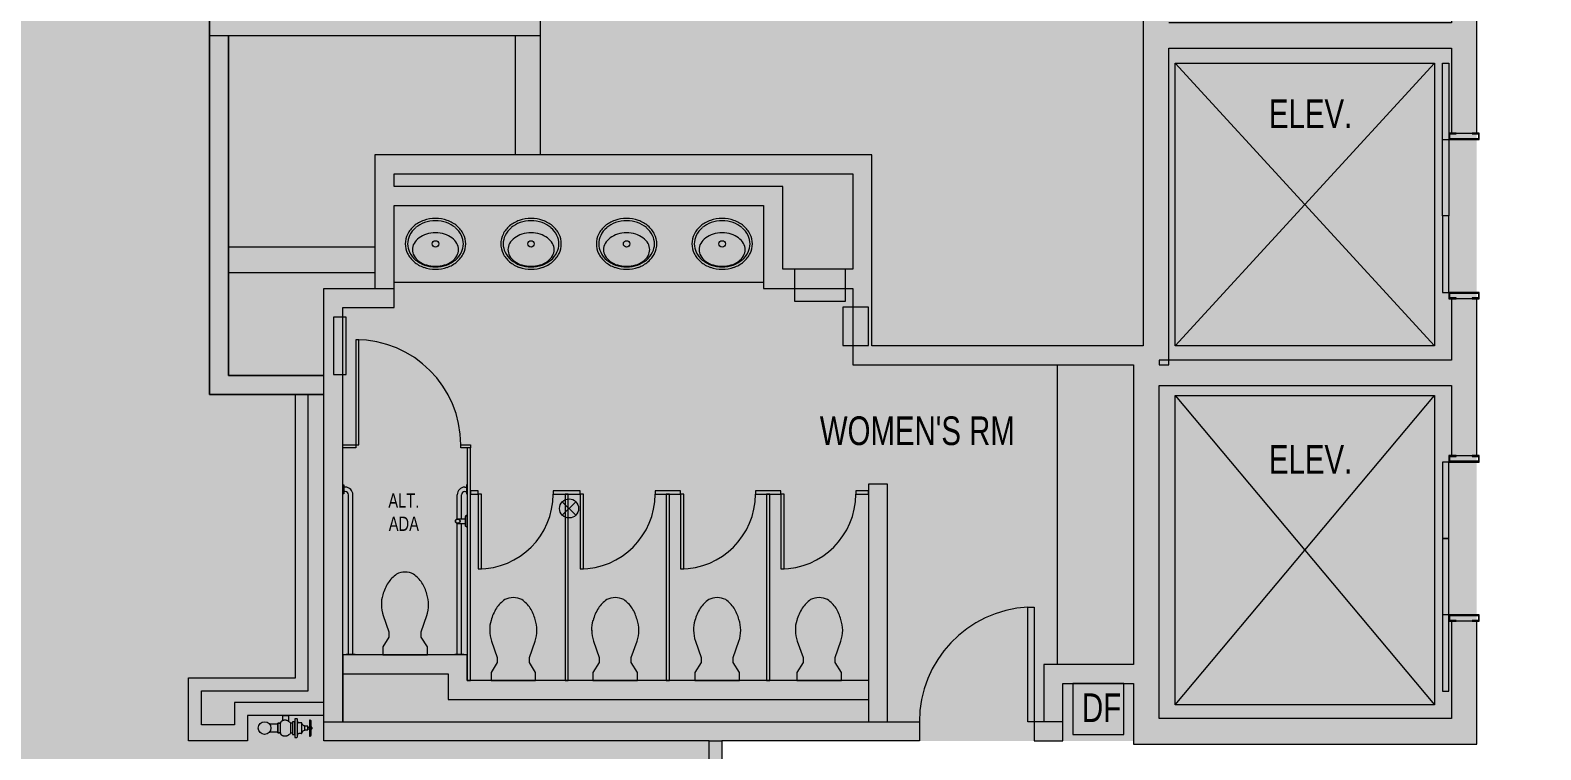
# Model space of a CAD drawing. Header units: inches. Extents: x -1101 to 2979, y -461 to 1753.
# Drawn here: x -282.8 to 191.5, y 753.7 to 979.7 of the extents above; entities that cross this region are included whole.
import ezdxf

# ---------------------------------------------------------------- set-up
doc = ezdxf.new("R2010")
doc.units = ezdxf.units.IN
doc.header["$MEASUREMENT"] = 0
for name, color, linetype, lineweight in [('820 1st St NE_04_Clean_dwg _2_', 8, 'Continuous', 9), ('A-DETL-GENF', 92, 'Continuous', 9), ('A-WALL', 113, 'Continuous', 13), ('A-WALL-PATT', 111, 'Continuous', 13), ('IRF-ANNO-TEXT', 250, 'Continuous', 9), ('IRF-DOOR', 250, 'Continuous', 9), ('IRF-ELEVATOR', 250, 'Continuous', 9), ('IRF-ENG-PLUMBING-FIXTURE', 250, 'Continuous', 9), ('IRF-MILLWORK', 250, 'Continuous', 9), ('IRF-WALL-FULL-HT', 250, 'Continuous', 9), ('IRF-WALL-FULL-HT-HATCH', 250, 'Continuous', 9)]:
    doc.layers.add(name, color=color, linetype=linetype, lineweight=lineweight)
doc.styles.add('Swis721 LtCn BT', font='swisscl.ttf', dxfattribs={"height": 9})
doc.styles.add('Swis721 LtCn BT_1', font='swisscl.ttf', dxfattribs={"height": 4.5})

# ---------------------------------------------------------------- blocks, each defined once
blk = doc.blocks.new('820 1st St NE_04_Clean_dwg_fire department standpipe - 1-2559323-Reflected Ceiling Plan')
at = {"layer": 'IRF-ENG-PLUMBING-FIXTURE'}
for p, q in [((-14.61, 2.25), (-14.61, -2.25)), ((-13.61, 0.25), (-14.11, 0.25)), ((-13.61, 0.3), (-13.61, -0.3)), ((-12.55, -0.77), (-12.55, 0.77)), ((-12.55, -0.3), (-12.55, 0.3)), ((-11.74, 1.44), (-11.74, -1.44)), ((-11.49, 1.69), (-10.75, 1.69)), ((-10.33, 2.69), (-10.33, -2.69)), ((-8.15, -1.62), (-8.15, 1.62)), ((-4.18, 1.25), (-1.56, 1.25)), ((-13.61, -0.25), (-14.11, -0.25)), ((-11.49, -1.69), (-10.75, -1.69)), ((-4.18, -1.25), (-1.56, -1.25))]:
    blk.add_line(p, q, dxfattribs=at)
at = {"layer": 'IRF-ENG-PLUMBING-FIXTURE', "flags": 128}
for points in [[(-14.61, 0.37), (-14.68, 0.37), (-14.68, 0.31), (-14.8, 0.25), (-14.8, 0.19)], [(-14.36, -2.5), (-14.11, -2.5), (-14.11, 2.5), (-14.36, 2.5)], [(-10.08, -2.94), (-9.49, -2.94), (-9.49, 2.94), (-10.08, 2.94)], [(-14.8, -0.19), (-14.8, -0.25), (-14.68, -0.31), (-14.68, -0.37), (-14.61, -0.37)], [(-5.76, -2.45), (-5.76, -4), (-7.47, -4), (-7.47, -2.22)]]:
    blk.add_lwpolyline(points, dxfattribs=at)
for points in [[(-13.61, 0.59), (-13.61, -0.59), (-12.55, -0.59), (-12.55, 0.59)], [(-8.82, -1.96), (-8.82, 1.96), (-9.49, 1.96), (-9.49, -1.96)], [(-8.01, 1.75), (-7.89, 1.87), (-7.77, 1.98), (-7.66, 2.07), (-7.56, 2.15), (-7.46, 2.23), (-7.37, 2.29), (-7.28, 2.35), (-7.2, 2.4), (-7.11, 2.44), (-7.03, 2.47), (-6.95, 2.5), (-6.88, 2.52), (-6.8, 2.54), (-6.73, 2.55), (-6.65, 2.56), (-6.58, 2.57), (-6.5, 2.57), (-6.43, 2.57), (-6.36, 2.57), (-6.29, 2.57), (-6.22, 2.56), (-6.15, 2.55), (-6.08, 2.54), (-6.02, 2.53), (-5.95, 2.51), (-5.89, 2.49), (-5.83, 2.47), (-5.78, 2.45), (-5.72, 2.43), (-5.67, 2.41), (-5.62, 2.39), (-5.57, 2.36), (-5.53, 2.34), (-5.48, 2.31), (-5.44, 2.28), (-5.4, 2.24), (-5.36, 2.21), (-5.33, 2.17), (-5.29, 2.13), (-5.25, 2.08), (-5.22, 2.03), (-5.19, 1.97), (-5.15, 1.9), (-5.12, 1.82), (-5.09, 1.73), (-5.07, 1.62), (-5.04, 1.5), (-5.04, 1.25), (-5.04, -1.25), (-5.04, -1.5), (-4.18, -1.5), (-4.18, -1.25), (-4.18, 1.25), (-4.18, 1.5), (-5.04, 1.5), (-4.18, 1.5), (-4.18, -1.5), (-5.04, -1.5), (-5.07, -1.62), (-5.09, -1.73), (-5.12, -1.82), (-5.15, -1.9), (-5.19, -1.97), (-5.22, -2.03), (-5.25, -2.08), (-5.29, -2.13), (-5.33, -2.17), (-5.36, -2.21), (-5.4, -2.24), (-5.44, -2.28), (-5.48, -2.31), (-5.53, -2.34), (-5.57, -2.36), (-5.62, -2.39), (-5.67, -2.41), (-5.72, -2.43), (-5.78, -2.45), (-5.83, -2.47), (-5.89, -2.49), (-5.95, -2.51), (-6.02, -2.53), (-6.08, -2.54), (-6.15, -2.55), (-6.22, -2.56), (-6.29, -2.57), (-6.36, -2.57), (-6.43, -2.57), (-6.5, -2.57), (-6.58, -2.57), (-6.65, -2.56), (-6.73, -2.55), (-6.8, -2.54), (-6.88, -2.52), (-6.95, -2.5), (-7.03, -2.47), (-7.11, -2.44), (-7.2, -2.4), (-7.28, -2.35), (-7.37, -2.29), (-7.46, -2.23), (-7.56, -2.15), (-7.66, -2.07), (-7.77, -1.98), (-7.89, -1.87), (-8.01, -1.75), (-8.15, -1.62), (-8.82, -1.62), (-8.82, 1.62), (-8.15, 1.62)]]:
    blk.add_lwpolyline(points, close=True, dxfattribs=at)
at = {"layer": 'IRF-ENG-PLUMBING-FIXTURE'}
blk.add_circle((0, 0), 2, dxfattribs=at)
for centre, radius, start, end in [((-14.8, 0), 0.187, 90, 270), ((-14.36, 2.25), 0.25, 90, 180), ((-12.64, 1.71), 0.948, 275.7701, 343.2507), ((-11.52, 1.47), 0.216, 79.9844, 190.0156), ((-10.8, 2.15), 0.472, 276.2711, 2.7723), ((-10.09, 2.7), 0.234, 85.9639, 184.0361), ((-14.36, -2.25), 0.25, 180, 270), ((-12.64, -1.71), 0.948, 16.7493, 84.2299), ((-11.52, -1.47), 0.219, 171.2007, 278.7993), ((-10.76, -2.13), 0.441, 353.4114, 87.5452), ((-10.09, -2.7), 0.233, 175.6994, 274.3006)]:
    blk.add_arc(centre, radius, start, end, dxfattribs=at)
blk = doc.blocks.new('820 1st St NE_04_Clean_dwg_I_PLUMB_WC_FLUSH - WALL_P-2559324-Reflected Ceiling Plan')
at = {"layer": 'IRF-ENG-PLUMBING-FIXTURE', "flags": 128}
blk.add_lwpolyline([(13.32, 6.84), (8.19, 5.04), (6.59, 5.04), (3.5, 7), (1, 7), (1, -7), (3.5, -7), (6.59, -5.04), (8.19, -5.04), (13.32, -6.84)], dxfattribs=at)
at = {"layer": 'IRF-ENG-PLUMBING-FIXTURE'}
for centre, radius, start, end in [((16.72, -3.12), 10.52, 90, 108.8354), ((17.24, -0.62), 8.05, 71.1646, 93.7754), ((16.16, -6.53), 14.01, 57.6462, 74.7553), ((17.24, -3.98), 11.29, 36.0611, 55.3641), ((21.07, 0), 5.93, 0, 26.7012), ((21.07, 0), 5.93, 333.2988, 360), ((17.24, 3.98), 11.29, 304.6359, 323.9389), ((16.72, 3.12), 10.52, 251.1646, 270), ((16.72, 3.12), 10.52, 270, 288.8354), ((16.7, 5.91), 13.2, 284.9626, 301.7838)]:
    blk.add_arc(centre, radius, start, end, dxfattribs=at)
blk = doc.blocks.new('820 1st St NE_04_Clean_dwg__U267-2559328-Reflected Ceiling Plan')
blk.add_blockref('820 1st St NE_04_Clean_dwg_I_PLUMB_WC_FLUSH - WALL_P-2559324-Reflected Ceiling Plan', (0, 0))
blk = doc.blocks.new('820 1st St NE_04_Clean_dwg_GRAB BAR-2559329-Reflected Ceiling Plan')
at = {"layer": 'IRF-ENG-PLUMBING-FIXTURE'}
for p, q in [((0.66, -1.25), (0.66, 1.25)), ((2.94, 0.75), (0.66, 0.75)), ((2.94, -0.75), (0.66, -0.75))]:
    blk.add_line(p, q, dxfattribs=at)
at = {"layer": 'IRF-ENG-PLUMBING-FIXTURE', "flags": 128}
blk.add_lwpolyline([(0.16, 1.75), (0, 1.75), (0, -1.75), (0.16, -1.75)], dxfattribs=at)
at = {"layer": 'IRF-ENG-PLUMBING-FIXTURE'}
for radius in [0.75, 0.65]:
    blk.add_circle((2.94, 0), radius, dxfattribs=at)
for centre, start, end in [((0.16, 1.25), 360, 90), ((0.16, -1.25), 270, 360)]:
    blk.add_arc(centre, 0.5, start, end, dxfattribs=at)
blk = doc.blocks.new('820 1st St NE_04_Clean_dwg_I_PLUMB_LAV_COUNTER 4_P-2559331-Reflected Ceiling Plan')
at = {"layer": 'IRF-MILLWORK'}
blk.add_circle((8, 0), 1, dxfattribs=at)
for centre, radius, start, end in [((8, 2.73), 6.77, 90, 116.1916), ((8, 2.73), 6.77, 63.8084, 90), ((9.66, 0.55), 9.57, 139.8991, 160.7706), ((9.66, 0.55), 8.82, 139.8991, 160.7706), ((8.65, 1.41), 8.24, 116.1916, 139.8991), ((8.65, 1.41), 7.49, 116.1916, 139.8991), ((12.21, 0.7), 7.55, 144.0758, 163.2951), ((8, 2.73), 6.02, 90, 116.1916), ((10.74, 1.76), 5.74, 119.7568, 144.0758), ((9.81, 3.39), 3.86, 90, 119.7568), ((8, 2.73), 6.02, 63.8084, 90), ((9.81, 3.39), 3.86, 60.2432, 90), ((7.35, 1.41), 7.49, 40.1009, 63.8084), ((7.35, 1.41), 8.24, 40.1009, 63.8084), ((8.88, 1.76), 5.74, 35.9242, 60.2432), ((6.34, 0.55), 8.82, 19.2294, 40.1009), ((7.41, 0.7), 7.55, 16.7049, 35.9242), ((6.34, 0.55), 9.57, 19.2294, 40.1009), ((11.25, 0), 11.25, 160.7706, 180), ((11.25, 0), 11.25, 180, 199.2294), ((11.25, 0), 10.5, 160.7706, 180), ((11.25, 0), 10.5, 180, 199.2294), ((14.53, 0), 9.97, 163.2951, 180), ((14.53, 0), 9.97, 180, 196.7049), ((5.09, 0), 9.97, 360, 16.7049), ((4.75, 0), 10.5, 0, 19.2294), ((4.75, 0), 10.5, 340.7706, 0), ((4.75, 0), 11.25, 0, 19.2294), ((4.75, 0), 11.25, 340.7706, 360), ((9.66, -0.55), 9.57, 199.2294, 220.1009), ((9.66, -0.55), 8.82, 199.2294, 220.1009), ((12.21, -0.7), 7.55, 196.7049, 215.9242), ((6.34, -0.55), 8.82, 319.8991, 340.7706), ((7.41, -0.7), 7.55, 324.0758, 343.2951), ((6.34, -0.55), 9.57, 319.8991, 340.7706), ((5.09, 0), 9.97, 343.2951, 0), ((8.65, -1.41), 8.24, 220.1009, 243.8084), ((8.65, -1.41), 7.49, 220.1009, 243.8084), ((8, -2.73), 6.77, 243.8084, 270), ((8, -2.73), 6.02, 243.8084, 270), ((10.74, -1.76), 5.74, 215.9242, 240.2432), ((9.81, -3.39), 3.86, 240.2432, 270), ((8, -2.73), 6.02, 270, 296.1916), ((8, -2.73), 6.77, 270, 296.1916), ((9.81, -3.39), 3.86, 270, 299.7568), ((7.35, -1.41), 7.49, 296.1916, 319.8991), ((7.35, -1.41), 8.24, 296.1916, 319.8991), ((8.88, -1.76), 5.74, 299.7568, 324.0758)]:
    blk.add_arc(centre, radius, start, end, dxfattribs=at)
blk = doc.blocks.new('820 1st St NE_04_Clean_dwg _2_-2559314-Reflected Ceiling Plan')
at = {"layer": 'IRF-WALL-FULL-HT-HATCH'}
h = blk.add_hatch(color=256, dxfattribs=at)
h.paths.add_polyline_path([(171.41, 763.49), (171.41, 794.07), (163.41, 794.07), (163.41, 763.49)], flags=0)
h.paths.add_polyline_path([(163.41, 846.07), (171.41, 846.07), (171.41, 895.36), (163.41, 895.36), (163.41, 868.07)], flags=0)
h.paths.add_polyline_path([(163.41, 947.36), (171.41, 947.36), (171.41, 1003.36), (163.41, 1003.36), (163.41, 974.07)], flags=0)
h.paths.add_polyline_path([(171.41, 1055.36), (171.41, 1104.26), (163.41, 1104.26), (163.41, 1055.36)], flags=0)
h.paths.add_polyline_path([(163.41, 1156.26), (171.41, 1156.26), (171.41, 1196.49), (163.41, 1196.49), (163.41, 1181.89)], flags=0)
for points in [[(-130.53, 978.07), (-122.53, 978.07), (-122.53, 1190.49), (-130.53, 1190.49), (-130.53, 986.07), (-218.53, 986.07), (-218.53, 1150.99), (-211.03, 1150.99), (-211.03, 1184.49), (-216.03, 1184.49), (-216.03, 1155.99), (-218.53, 1155.99), (-218.53, 1190.49), (-226.53, 1190.49), (-226.53, 978.07), (-130.85, 978.07)], [(71.67, 880.6), (74.67, 880.6), (74.67, 1188.49), (66.67, 1188.49), (66.67, 880.6)], [(123.46, 974.07), (163.41, 974.07), (163.41, 982.07), (74.67, 982.07), (74.67, 974.07)], [(-195.53, 865.24), (-190.59, 865.24), (-190.59, 871.24), (-220.53, 871.24), (-220.53, 978.07), (-226.53, 978.07), (-226.53, 865.24), (-199.53, 865.24)], [(-122.53, 940.6), (-122.53, 978.07), (-130.53, 978.07), (-130.53, 940.6)], [(-122.53, 934.6), (-24.53, 934.6), (-24.53, 940.6), (-174.53, 940.6), (-174.53, 934.6), (-130.53, 934.6)], [(-18.53, 880.6), (-18.53, 940.6), (-24.53, 940.6), (-24.53, 880.6)], [(-168.53, 898.6), (-168.53, 934.6), (-174.53, 934.6), (-174.53, 898.6)], [(-149.11, 924.6), (-52.53, 924.6), (-52.53, 930.6), (-168.53, 930.6), (-168.53, 924.6), (-151.59, 924.6)], [(-52.53, 904.6), (-46.53, 904.6), (-46.53, 930.6), (-52.53, 930.6), (-52.53, 924.6)], [(-174.53, 903.6), (-174.53, 911.6), (-220.53, 911.6), (-220.53, 903.6)], [(-46.53, 898.6), (-24.53, 898.6), (-24.53, 904.6), (-52.53, 904.6), (-52.53, 898.6)], [(-190.59, 762.49), (-184.59, 762.49), (-184.59, 892.6), (-168.53, 892.6), (-168.53, 898.6), (-190.59, 898.6), (-190.59, 764.49)], [(71.67, 874.6), (71.67, 876.07), (74.67, 876.07), (74.67, 880.6), (-24.53, 880.6), (-24.53, 874.6), (70.7, 874.6)], [(63.67, 763.49), (71.67, 763.49), (71.67, 874.6), (63.67, 874.6), (63.67, 774.49)], [(74.67, 868.07), (163.41, 868.07), (163.41, 876.07), (71.67, 876.07), (71.67, 868.07)], [(-227.68, 756.49), (-214.59, 756.49), (-214.59, 764.49), (-190.59, 764.49), (-190.59, 768.49), (-218.59, 768.49), (-218.59, 761.49), (-229.03, 761.49), (-229.03, 772.24), (-195.53, 772.24), (-195.53, 865.24), (-199.53, 865.24), (-199.53, 776.24), (-233.03, 776.24), (-233.03, 756.49), (-229.03, 756.49)], [(-19.59, 762.49), (-13.59, 762.49), (-13.59, 837.07), (-19.59, 837.07), (-19.59, 769.49)], [(-184.59, 777.49), (-151.59, 777.49), (-151.59, 783.49), (-184.59, 783.49), (-184.59, 777.61)], [(-151.53, 769.49), (-151.53, 775.49), (-145.59, 775.49), (-145.59, 783.49), (-151.59, 783.49), (-151.59, 769.49)], [(35.47, 762.49), (41.47, 762.49), (41.47, 780.49), (35.47, 780.49), (35.47, 763.49)], [(63.67, 774.49), (63.67, 780.49), (41.47, 780.49), (41.47, 774.49)], [(-69.59, 769.49), (-19.59, 769.49), (-19.59, 775.49), (-151.53, 775.49), (-151.53, 769.49), (-74.23, 769.49)], [(-65.59, 756.49), (-3.53, 756.49), (-3.53, 762.49), (-190.59, 762.49), (-190.59, 756.49), (-69.59, 756.49)], [(32.47, 756.49), (41.47, 756.49), (41.47, 762.49), (32.47, 762.49)], [(123.46, 755.49), (171.41, 755.49), (171.41, 763.49), (63.67, 763.49), (63.67, 755.49), (71.67, 755.49)]]:
    blk.add_hatch(color=256, dxfattribs=at).paths.add_polyline_path(points, flags=0)
at = {"layer": 'IRF-DOOR', "flags": 128}
blk.add_lwpolyline([(30.47, 762.49), (30.47, 798.5), (32.47, 798.5), (32.47, 762.49)], close=True, dxfattribs=at)
at = {"layer": 'IRF-DOOR'}
blk.add_arc((32.47, 762.49), 36.07, 93.1789, 180, dxfattribs=at)
at = {"layer": 'IRF-ELEVATOR'}
for p, q in [((76.67, 880.6), (158.17, 969.36)), ((76.67, 767.78), (158.17, 864.97))]:
    blk.add_line(p, q, dxfattribs=at)
at = {"layer": 'IRF-ELEVATOR', "flags": 128}
for points in [[(158.17, 880.6), (76.67, 880.6), (76.67, 969.36), (158.17, 969.36), (158.17, 880.6), (76.67, 969.36)], [(160.66, 945.36), (162.66, 945.36), (162.66, 921.36), (160.66, 921.36), (160.66, 945.36), (160.66, 969.36), (162.66, 969.36), (162.66, 945.36)], [(76.67, 864.97), (158.17, 767.78), (76.67, 767.78), (76.67, 864.97), (158.17, 864.97), (158.17, 767.78)], [(162.66, 796.07), (162.66, 820.07), (160.66, 820.07), (160.66, 796.07), (160.66, 772.07), (162.66, 772.07), (162.66, 796.07), (160.66, 796.07)]]:
    blk.add_lwpolyline(points, dxfattribs=at)
for points in [[(164.91, 947.36), (162.66, 947.36), (162.66, 945.36), (172.16, 945.36), (172.16, 947.36), (169.91, 947.36), (169.91, 947.11), (171.91, 947.11), (171.91, 945.61), (162.91, 945.61), (162.91, 947.11), (164.91, 947.11)], [(160.66, 921.36), (160.66, 897.36), (162.66, 897.36), (162.66, 921.36)], [(164.91, 895.36), (164.91, 895.61), (162.91, 895.61), (162.91, 897.11), (171.91, 897.11), (171.91, 895.61), (169.91, 895.61), (169.91, 895.36), (172.16, 895.36), (172.16, 897.36), (162.66, 897.36), (162.66, 895.36)], [(164.91, 846.07), (162.66, 846.07), (162.66, 844.07), (172.16, 844.07), (172.16, 846.07), (169.91, 846.07), (169.91, 845.82), (171.91, 845.82), (171.91, 844.32), (162.91, 844.32), (162.91, 845.82), (164.91, 845.82)], [(160.66, 844.07), (160.66, 820.07), (162.66, 820.07), (162.66, 844.07)], [(164.91, 794.07), (164.91, 794.32), (162.91, 794.32), (162.91, 795.82), (171.91, 795.82), (171.91, 794.32), (169.91, 794.32), (169.91, 794.07), (172.16, 794.07), (172.16, 796.07), (162.66, 796.07), (162.66, 794.07)]]:
    blk.add_lwpolyline(points, close=True, dxfattribs=at)
at = {"layer": 'IRF-ENG-PLUMBING-FIXTURE'}
for p, q in [((-183.84, 836.18), (-184.34, 836.18)), ((-183.84, 834.8), (-184.34, 834.8)), ((-146.34, 836.18), (-145.84, 836.18)), ((-146.34, 834.8), (-145.84, 834.8)), ((-182.84, 783.74), (-182.84, 833.8)), ((-181.46, 783.74), (-181.46, 833.8)), ((-148.71, 826.22), (-148.71, 833.8)), ((-147.34, 826.24), (-147.34, 833.8)), ((-111.47, 831.61), (-115.71, 827.37)), ((-111.47, 827.37), (-115.71, 831.61)), ((-148.71, 783.74), (-148.71, 824.77)), ((-147.34, 783.74), (-147.34, 824.74))]:
    blk.add_line(p, q, dxfattribs=at)
at = {"layer": 'IRF-ENG-PLUMBING-FIXTURE', "flags": 128}
for points in [[(-26.84, 904.6), (-42.84, 904.6), (-42.84, 894.6), (-26.84, 894.6)], [(-27.59, 892.7), (-27.59, 880.7), (-19.59, 880.7), (-19.59, 892.7)], [(-187.59, 889.6), (-187.59, 871.6), (-183.59, 871.6), (-183.59, 889.6)], [(-180.59, 849.49), (-179.59, 849.49), (-179.59, 882.49), (-180.59, 882.49)], [(-184.59, 849.49), (-180.59, 849.49), (-180.59, 848.49), (-184.59, 848.49)], [(-144.59, 848.49), (-145.59, 848.49), (-145.59, 775.49), (-144.59, 775.49), (-144.59, 848.49), (-147.59, 848.49), (-147.59, 849.49), (-144.59, 849.49)], [(-184.59, 836.93), (-184.34, 836.93), (-184.34, 834.05), (-184.59, 834.05)], [(-145.59, 836.93), (-145.84, 836.93), (-145.84, 834.05), (-145.59, 834.05)], [(-142.09, 834.99), (-144.59, 834.99), (-144.59, 833.99), (-142.09, 833.99)], [(-118.59, 833.99), (-110.09, 833.99), (-110.09, 834.99), (-118.59, 834.99)], [(-78.59, 834.99), (-86.59, 834.99), (-86.59, 833.99), (-78.59, 833.99)], [(-47.09, 834.99), (-55.09, 834.99), (-55.09, 833.99), (-47.09, 833.99)], [(-19.59, 834.99), (-23.59, 834.99), (-23.59, 833.99), (-19.59, 833.99)], [(-141.09, 810.49), (-141.09, 833.99), (-142.09, 833.99), (-142.09, 810.49)], [(-113.84, 833.99), (-114.84, 833.99), (-114.84, 775.49), (-113.84, 775.49)], [(-109.09, 810.49), (-109.09, 833.99), (-110.09, 833.99), (-110.09, 810.49)], [(-82.09, 833.99), (-83.09, 833.99), (-83.09, 775.49), (-82.09, 775.49)], [(-77.59, 810.49), (-77.59, 833.99), (-78.59, 833.99), (-78.59, 810.49)], [(-50.59, 833.99), (-51.59, 833.99), (-51.59, 775.49), (-50.59, 775.49)], [(-46.09, 810.49), (-46.09, 833.99), (-47.09, 833.99), (-47.09, 810.49)], [(-183.59, 783.74), (-180.71, 783.74), (-180.71, 783.49), (-183.59, 783.49)], [(-149.46, 783.74), (-146.59, 783.74), (-146.59, 783.49), (-149.46, 783.49)], [(60.57, 774.49), (44.57, 774.49), (44.57, 758.49), (60.57, 758.49)]]:
    blk.add_lwpolyline(points, close=True, dxfattribs=at)
blk.add_lwpolyline([(-137.93, 787.81), (-136.13, 782.68), (-136.13, 781.08), (-138.09, 777.99), (-138.09, 775.49), (-124.09, 775.49), (-124.09, 777.99), (-126.05, 781.08), (-126.05, 782.68), (-124.25, 787.81)], dxfattribs=at)
at = {"layer": 'IRF-ENG-PLUMBING-FIXTURE'}
blk.add_circle((-113.59, 829.49), 3, dxfattribs=at)
for centre, radius, start, end in [((-180.59, 849.49), 33, 360, 90), ((-183.84, 833.8), 2.38, 0, 90), ((-183.84, 833.8), 1, 0, 90), ((-146.34, 833.8), 2.38, 90, 180), ((-146.34, 833.8), 1, 90, 180), ((-142.09, 833.99), 23.5, 270, 360), ((-110.09, 833.99), 23.5, 270, 0), ((-78.59, 833.99), 23.5, 270, 0), ((-47.09, 833.99), 23.5, 270, 0), ((-124.56, 790.65), 14.01, 147.6462, 164.7553), ((-127.11, 791.73), 11.29, 126.0611, 145.3641), ((-131.09, 795.56), 5.93, 90, 116.7012), ((-131.09, 795.56), 5.93, 63.2988, 90), ((-135.07, 791.73), 11.29, 34.6359, 53.9389), ((-137, 791.2), 13.2, 14.9626, 31.7838), ((-130.46, 791.74), 8.05, 161.1646, 183.7754), ((-134.2, 791.21), 10.52, 0, 18.8354), ((-127.97, 791.21), 10.52, 180, 198.8354), ((-134.2, 791.21), 10.52, 341.1646, 360)]:
    blk.add_arc(centre, radius, start, end, dxfattribs=at)
at = {"layer": 'IRF-MILLWORK'}
for p, q in [((-168.53, 900.6), (-52.53, 900.6)), ((39.67, 874.6), (39.67, 780.49))]:
    blk.add_line(p, q, dxfattribs=at)
at = {"layer": 'IRF-WALL-FULL-HT'}
for p, q in [((-122.53, 940.6), (-122.53, 1190.49)), ((-226.53, 978.07), (-122.53, 978.07)), ((-130.53, 978.07), (-130.53, 940.6)), ((-174.53, 911.6), (-220.53, 911.6)), ((-220.53, 903.6), (-174.53, 903.6))]:
    blk.add_line(p, q, dxfattribs=at)
at = {"layer": 'IRF-WALL-FULL-HT', "flags": 128}
for points in [[(-80.33, 1190.49), (-80.33, 1130.49), (66.67, 1130.49), (66.67, 880.6), (-18.53, 880.6), (-18.53, 940.6), (-122.53, 940.6), (-174.53, 940.6), (-174.53, 898.6)], [(74.67, 874.6), (74.67, 974.07), (163.41, 974.07), (163.41, 947.36), (171.41, 947.36), (171.41, 1003.36), (163.41, 1003.36), (163.41, 982.07), (74.67, 982.07)], [(-19.59, 775.49), (-145.59, 775.49), (-145.59, 783.49), (-184.59, 783.49), (-184.59, 762.49), (-184.59, 783.49), (-184.59, 892.6), (-168.53, 892.6), (-168.53, 924.6), (-52.53, 924.6), (-52.53, 898.6), (-24.53, 898.6), (-24.53, 874.6), (63.67, 874.6), (63.67, 780.49), (35.47, 780.49), (35.47, 762.49)], [(-69.59, 756.49), (-190.59, 756.49), (-190.59, 898.6), (-168.53, 898.6)], [(41.47, 762.49), (32.47, 762.49), (32.47, 756.49), (41.47, 756.49), (41.47, 774.49), (63.67, 774.49), (63.67, 755.49), (171.41, 755.49), (171.41, 794.07), (163.41, 794.07), (163.41, 763.49), (71.67, 763.49), (71.67, 868.07), (163.41, 868.07), (163.41, 846.07), (171.41, 846.07), (171.41, 895.36), (163.41, 895.36), (163.41, 876.07), (71.67, 876.07), (71.67, 874.6), (74.67, 874.6)], [(-190.59, 764.49), (-214.59, 764.49), (-214.59, 756.49), (-233.03, 756.49), (-233.03, 776.24), (-199.53, 776.24), (-199.53, 865.24)], [(-190.59, 768.49), (-218.59, 768.49), (-218.59, 761.49), (-229.03, 761.49), (-229.03, 772.24), (-195.53, 772.24), (-195.53, 865.24)], [(-13.59, 762.49), (-13.59, 837.07), (-19.59, 837.07), (-19.59, 762.49)], [(-184.59, 777.49), (-151.59, 777.49), (-151.59, 769.49), (-19.59, 769.49)], [(-190.59, 756.49), (-190.59, 762.49), (-18.53, 762.49), (-3.53, 762.49), (-3.53, 756.49), (-65.59, 756.49)]]:
    blk.add_lwpolyline(points, dxfattribs=at)
for points in [[(-226.53, 1018.19), (-226.53, 865.24)], [(-220.53, 978.07), (-220.53, 871.24), (-190.59, 871.24), (-220.53, 871.24)], [(-168.53, 930.6), (-168.53, 934.6), (-24.53, 934.6), (-24.53, 904.6), (-46.53, 904.6), (-46.53, 930.6)], [(-190.59, 865.24), (-226.53, 865.24)]]:
    blk.add_lwpolyline(points, close=True, dxfattribs=at)
for name, p, rotation in [('820 1st St NE_04_Clean_dwg_I_PLUMB_LAV_COUNTER 4_P-2559331-Reflected Ceiling Plan', (-155.53, 920.6), 270), ('820 1st St NE_04_Clean_dwg_I_PLUMB_LAV_COUNTER 4_P-2559331-Reflected Ceiling Plan', (-125.53, 920.6), 270), ('820 1st St NE_04_Clean_dwg_I_PLUMB_LAV_COUNTER 4_P-2559331-Reflected Ceiling Plan', (-95.53, 920.6), 270), ('820 1st St NE_04_Clean_dwg_I_PLUMB_LAV_COUNTER 4_P-2559331-Reflected Ceiling Plan', (-65.53, 920.6), 270), ('820 1st St NE_04_Clean_dwg_GRAB BAR-2559329-Reflected Ceiling Plan', (-145.59, 825.49), 180), ('820 1st St NE_04_Clean_dwg__U267-2559328-Reflected Ceiling Plan', (-165.09, 782.49), 89.99999999999999), ('820 1st St NE_04_Clean_dwg__U267-2559328-Reflected Ceiling Plan', (-99.09, 774.49), 89.99999999999999), ('820 1st St NE_04_Clean_dwg__U267-2559328-Reflected Ceiling Plan', (-67.09, 774.49), 89.99999999999999), ('820 1st St NE_04_Clean_dwg__U267-2559328-Reflected Ceiling Plan', (-35.09, 774.49), 89.99999999999999), ('820 1st St NE_04_Clean_dwg_fire department standpipe - 1-2559323-Reflected Ceiling Plan', (-209.2, 760.49), 180)]:
    blk.add_blockref(name, p, dxfattribs=dict(rotation=rotation))
at = {"layer": 'IRF-ANNO-TEXT', "color": 7, "char_height": 9, "attachment_point": 2, "line_spacing_factor": 0.970126, "style": 'Swis721 LtCn BT'}
for s, insert, width in [('ELEV.', (119.22, 957.99), 29.703), ("WOMEN'S RM", (-4.25, 858.4), 73.9275), ('ELEV.', (119.22, 849.38), 29.703)]:
    blk.add_mtext(s, dxfattribs=dict(at, insert=insert, width=width))
at = {"layer": 'IRF-ENG-PLUMBING-FIXTURE', "color": 7, "attachment_point": 2, "line_spacing_factor": 0.970126}
for s, insert, char_height, width, style in [('ALT.\\PADA', (-165.46, 834.21), 4.5, 11.5512, 'Swis721 LtCn BT_1'), ('DF', (53.59, 771.4), 9, 14.4115, 'Swis721 LtCn BT')]:
    blk.add_mtext(s, dxfattribs=dict(at, insert=insert, char_height=char_height, width=width, style=style))

msp = doc.modelspace()

# ---------------------------------------------------------------- hatches: boundary and pattern name
at = {"layer": 'A-DETL-GENF'}
h = msp.add_hatch(color=9, dxfattribs=at)
h.paths.add_polyline_path([(-421.68, 111.26), (-368.71, 111.26), (-368.71, 149.72), (-357.59, 149.72), (-357.59, 514.07), (-371.59, 514.07), (-371.59, 546.01), (-357.59, 546.01), (-357.59, 695.99), (-69.59, 695.99), (-69.59, 756.49), (-190.59, 756.49), (-190.59, 764.49), (-214.59, 764.49), (-214.59, 756.49), (-233.03, 756.49), (-233.03, 776.24), (-199.53, 776.24), (-199.53, 865.24), (-226.53, 865.24), (-226.53, 1018.19), (-341.59, 1018.19), (-341.59, 994.07), (-369.59, 994.07), (-369.59, 1018.19), (-581.59, 1018.19), (-581.59, 994.07), (-605.71, 994.07), (-605.71, 782.07), (-581.59, 782.07), (-581.59, 754.07), (-1062.84, 754.07), (-1062.84, 755.32), (-1094.59, 755.32), (-1094.59, 755.07), (-1099.31, 755.07), (-1099.31, 540.51), (-1072.11, 540.51), (-1056.38, 524.78), (-1082.59, 498.57), (-1084.63, 500.62), (-1084.63, 458.62), (-898.14, 272.12), (-861.14, 272.12), (-864.41, 275.4), (-835.7, 304.11), (-821.83, 290.23), (-821.83, 258.66), (-847.67, 258.66), (-847.54, 258.52), (-608.55, 258.52), (-608.55, 300.82), (-582.34, 300.82), (-582.34, 259.53), (-592.94, 248.93), (-455.27, 111.26)], flags=0)
h.paths.add_polyline_path([(-592.94, 256), (-587.34, 261.6), (-587.34, 276.07), (-603.55, 276.07), (-603.55, 263.52), (-600.47, 263.52), (-595.07, 258.13)], flags=0)
h.paths.add_polyline_path([(-847.59, 265.64), (-847.59, 285.15), (-857.34, 275.4), (-848.41, 266.46)], flags=0)
h.paths.add_polyline_path([(-835.7, 286.82), (-825.48, 286.82), (-835.7, 297.04), (-845.92, 286.82), (-843.68, 286.82)], flags=0)
h.paths.add_polyline_path([(-1082.59, 505.64), (-1072.17, 516.07), (-1093.01, 516.07), (-1084.36, 507.41)], flags=0)
h.paths.add_polyline_path([(-847.59, 514.07), (-849.59, 514.07), (-849.59, 542.07), (-821.59, 542.07), (-821.59, 514.07), (-823.59, 514.07)], flags=0)
h.paths.add_polyline_path([(-604.8, 516.07), (-611.59, 516.07), (-611.59, 546.07), (-547.59, 546.07), (-547.59, 516.07), (-602.54, 516.07)], flags=0)
h.paths.add_polyline_path([(-1071.59, 516.64), (-1063.45, 524.78), (-1071.59, 532.92), (-1071.59, 522.05)], flags=0)
h.paths.add_polyline_path([(-567.77, 519.07), (-550.59, 519.07), (-550.59, 543.07), (-608.59, 543.07), (-608.59, 519.07), (-604.8, 519.07), (-604.8, 540.07), (-583.59, 540.07), (-583.59, 519.07), (-574.59, 519.07)], flags=0)
h.paths.add_polyline_path([(-357.59, 754.07), (-369.59, 754.07), (-369.59, 782.07), (-341.59, 782.07), (-341.59, 754.07), (-353.59, 754.07)], flags=0)
h.paths.add_polyline_path([(687.82, 755.49), (700.41, 755.49), (700.41, 764.49), (676.41, 764.49), (676.41, 755.49)], flags=0)
h.paths.add_polyline_path([(658.41, 755.49), (658.41, 763.49), (672.41, 763.49), (672.41, 768.49), (705.41, 768.49), (705.41, 965.49), (620.41, 965.49), (620.41, 763.49), (622.41, 763.49), (622.41, 755.49)], flags=0)
h.paths.add_polyline_path([(606.41, 755.49), (606.41, 760.49), (612.41, 760.49), (612.41, 947.23), (592.41, 947.23), (592.41, 971.23), (612.41, 971.23), (612.41, 1012.49), (422.41, 1012.49), (422.41, 816.07), (564.41, 816.07), (564.41, 760.49), (570.41, 760.49), (570.41, 755.49)], flags=0)
h.paths.add_polyline_path([(496.41, 755.49), (496.41, 760.49), (559.41, 760.49), (559.41, 811.07), (422.41, 811.07), (422.41, 760.49), (460.41, 760.49), (460.41, 755.49)], flags=0)
h.paths.add_polyline_path([(32.47, 756.49), (32.47, 762.49), (35.47, 762.49), (35.47, 780.49), (63.67, 780.49), (63.67, 874.6), (-24.53, 874.6), (-24.53, 898.6), (-52.53, 898.6), (-52.53, 924.6), (-168.53, 924.6), (-168.53, 892.6), (-184.59, 892.6), (-184.59, 783.49), (-145.59, 783.49), (-145.59, 775.49), (-19.59, 775.49), (-19.59, 837.07), (-13.59, 837.07), (-13.59, 762.49), (-3.53, 762.49), (-3.53, 756.49)], flags=0)
h.paths.add_polyline_path([(41.47, 756.49), (63.67, 756.49), (63.67, 774.49), (41.47, 774.49), (41.47, 762.49)], flags=0)
h.paths.add_polyline_path([(-1094.59, 757.57), (-1087.59, 757.57), (-1087.59, 778.92), (-1094.59, 778.92), (-1094.59, 777.61)], flags=0)
h.paths.add_polyline_path([(-966.82, 757.82), (-913.59, 757.82), (-913.59, 814.12), (-911.84, 814.12), (-911.84, 831.12), (-913.59, 831.12), (-913.59, 844.12), (-909.59, 844.12), (-909.59, 831.12), (-911.34, 831.12), (-911.34, 814.12), (-909.59, 814.12), (-909.59, 798.07), (-891.59, 798.07), (-891.59, 794.07), (-909.59, 794.07), (-909.59, 757.82), (-849.59, 757.82), (-849.59, 794.07), (-855.59, 794.07), (-855.59, 798.07), (-849.59, 798.07), (-849.59, 854.07), (-847.84, 854.07), (-847.84, 871.07), (-849.59, 871.07), (-849.59, 884.07), (-845.59, 884.07), (-845.59, 871.07), (-847.34, 871.07), (-847.34, 854.07), (-845.59, 854.07), (-845.59, 782.07), (-821.59, 782.07), (-821.59, 757.82), (-609.59, 757.82), (-609.59, 782.07), (-609.46, 782.07), (-609.46, 926.07), (-845.59, 926.07), (-845.59, 920.07), (-849.59, 920.07), (-849.59, 936.07), (-845.59, 936.07), (-845.59, 930.07), (-609.46, 930.07), (-609.46, 994.07), (-609.59, 994.07), (-609.59, 1018.07), (-821.59, 1018.07), (-821.59, 994.07), (-845.59, 994.07), (-845.59, 972.07), (-849.59, 972.07), (-849.59, 1184.49), (-825.59, 1184.49), (-825.59, 1190.49), (-821.59, 1190.49), (-821.59, 1184.49), (-801.59, 1184.49), (-801.59, 1182.74), (-784.59, 1182.74), (-784.59, 1184.49), (-771.59, 1184.49), (-771.59, 1180.49), (-784.59, 1180.49), (-784.59, 1182.24), (-801.59, 1182.24), (-801.59, 1180.49), (-845.59, 1180.49), (-845.59, 1022.07), (-729.59, 1022.07), (-729.59, 1180.49), (-735.59, 1180.49), (-735.59, 1184.49), (-719.59, 1184.49), (-719.59, 1180.49), (-725.59, 1180.49), (-725.59, 1022.07), (-609.59, 1022.07), (-609.59, 1180.49), (-653.59, 1180.49), (-653.59, 1182.24), (-670.59, 1182.24), (-670.59, 1180.49), (-683.59, 1180.49), (-683.59, 1184.49), (-670.59, 1184.49), (-670.59, 1182.74), (-653.59, 1182.74), (-653.59, 1184.49), (-599.59, 1184.49), (-599.59, 1180.49), (-605.59, 1180.49), (-605.59, 1022.07), (-581.59, 1022.07), (-581.59, 1021.94), (-477.59, 1021.94), (-477.59, 1180.49), (-533.59, 1180.49), (-533.59, 1182.24), (-550.59, 1182.24), (-550.59, 1180.49), (-563.59, 1180.49), (-563.59, 1184.49), (-550.59, 1184.49), (-550.59, 1182.74), (-533.59, 1182.74), (-533.59, 1184.49), (-417.59, 1184.49), (-417.59, 1182.74), (-400.59, 1182.74), (-400.59, 1184.49), (-387.59, 1184.49), (-387.59, 1180.49), (-400.59, 1180.49), (-400.59, 1182.24), (-417.59, 1182.24), (-417.59, 1180.49), (-473.59, 1180.49), (-473.59, 1021.94), (-369.59, 1021.94), (-369.59, 1022.07), (-345.59, 1022.07), (-345.59, 1180.49), (-351.59, 1180.49), (-351.59, 1184.49), (-335.59, 1184.49), (-335.59, 1180.49), (-341.59, 1180.49), (-341.59, 1021.94), (-226.53, 1021.94), (-226.53, 1180.49), (-269.59, 1180.49), (-269.59, 1182.24), (-286.59, 1182.24), (-286.59, 1180.49), (-299.59, 1180.49), (-299.59, 1184.49), (-286.59, 1184.49), (-286.59, 1182.74), (-269.59, 1182.74), (-269.59, 1184.49), (-226.53, 1184.49), (-226.51, 1260.49), (-129.59, 1260.49), (-129.59, 1405.07), (-105.59, 1405.07), (-105.59, 1472.07), (-129.59, 1472.07), (-129.59, 1502.07), (-101.59, 1502.07), (-101.59, 1405.07), (-71.59, 1405.07), (-71.59, 1401.07), (-125.59, 1401.07), (-125.59, 1260.49), (-29.59, 1260.49), (-29.59, 1401.07), (-35.59, 1401.07), (-35.59, 1405.07), (-29.59, 1405.07), (-29.59, 1456.07), (-25.59, 1456.07), (-25.59, 1381.28), (133.27, 1381.28), (133.27, 1474.07), (110.41, 1474.07), (110.41, 1498.07), (-25.59, 1498.07), (-25.59, 1492.07), (-29.59, 1492.07), (-29.59, 1502.07), (133.27, 1502.07), (133.27, 1562.07), (127.27, 1562.07), (127.27, 1566.07), (133.27, 1566.07), (133.27, 1715.07), (111.27, 1715.07), (111.27, 1747.07), (111.44, 1747.07), (111.44, 1752.07), (10.39, 1752.07), (10.39, 1746.07), (-1.61, 1746.07), (-1.61, 1752.07), (-103.44, 1752.07), (-103.47, 1724.32), (-115.99, 1711.8), (-116.43, 1712.16), (-117.59, 1713.4), (-117.59, 1566.07), (-69.61, 1566.07), (-69.61, 1564.32), (-52.61, 1564.32), (-52.61, 1566.07), (-39.61, 1566.07), (-39.61, 1562.07), (-52.61, 1562.07), (-52.61, 1563.82), (-69.61, 1563.82), (-69.61, 1562.07), (-121.59, 1562.07), (-121.59, 1715.07), (-119.26, 1715.07), (-140.28, 1736.09), (-202.52, 1673.86), (-196.86, 1668.2), (-205.35, 1659.72), (-211, 1665.38), (-280.3, 1596.08), (-274.64, 1590.42), (-283.13, 1581.94), (-288.78, 1587.59), (-348.18, 1528.2), (-344.65, 1524.66), (-354.54, 1514.76), (-336.53, 1496.75), (-336.53, 1473.07), (-369.56, 1473.07), (-369.56, 1260.49), (-341.59, 1260.49), (-341.59, 1232.49), (-373.56, 1232.49), (-373.56, 1311.07), (-410.59, 1311.07), (-410.59, 1312.82), (-427.59, 1312.82), (-427.59, 1311.07), (-440.59, 1311.07), (-440.59, 1315.07), (-427.59, 1315.07), (-427.59, 1313.32), (-410.59, 1313.32), (-410.59, 1315.07), (-373.56, 1315.07), (-373.56, 1507.07), (-386.59, 1507.07), (-386.59, 1511.57), (-478.59, 1511.57), (-478.59, 1504.07), (-482.59, 1504.07), (-482.59, 1315.07), (-476.59, 1315.07), (-476.59, 1311.07), (-521.73, 1311.07), (-521.73, 1312.82), (-538.73, 1312.82), (-538.73, 1311.07), (-551.73, 1311.07), (-551.73, 1315.07), (-538.73, 1315.07), (-538.73, 1313.32), (-521.73, 1313.32), (-521.73, 1315.07), (-486.59, 1315.07), (-486.59, 1504.07), (-490.59, 1504.07), (-490.59, 1511.57), (-582.59, 1511.57), (-582.59, 1507.07), (-582.73, 1507.07), (-582.73, 1475.07), (-593.73, 1475.07), (-593.73, 1315.07), (-587.73, 1315.07), (-587.73, 1311.07), (-603.73, 1311.07), (-603.73, 1315.07), (-597.73, 1315.07), (-597.73, 1475.07), (-608.73, 1475.07), (-608.73, 1507.07), (-608.68, 1507.07), (-608.68, 1511.57), (-709.63, 1511.57), (-709.63, 1504.07), (-713.34, 1504.07), (-713.34, 1315.07), (-669.73, 1315.07), (-669.73, 1313.32), (-652.73, 1313.32), (-652.73, 1315.07), (-639.73, 1315.07), (-639.73, 1311.07), (-652.73, 1311.07), (-652.73, 1312.82), (-669.73, 1312.82), (-669.73, 1311.07), (-723.34, 1311.07), (-723.34, 1315.07), (-717.34, 1315.07), (-717.34, 1504.07), (-721.63, 1504.07), (-721.63, 1511.57), (-821.95, 1511.57), (-821.95, 1482.07), (-847.38, 1482.07), (-847.38, 1315.07), (-789.34, 1315.07), (-789.34, 1313.32), (-772.34, 1313.32), (-772.34, 1315.07), (-759.34, 1315.07), (-759.34, 1311.07), (-772.34, 1311.07), (-772.34, 1312.82), (-789.34, 1312.82), (-789.34, 1311.07), (-821.59, 1311.07), (-821.59, 1226.49), (-825.59, 1226.49), (-825.59, 1234.07), (-849.59, 1234.07), (-849.59, 1258.07), (-857.38, 1258.07), (-857.38, 1262.07), (-851.38, 1262.07), (-851.38, 1482.07), (-863.41, 1494.1), (-931.29, 1426.22), (-925.46, 1420.38), (-933.95, 1411.9), (-939.78, 1417.73), (-1006.95, 1350.56), (-1001.12, 1344.72), (-1009.61, 1336.24), (-1015.44, 1342.07), (-1082.61, 1274.9), (-1079.08, 1271.36), (-1078.33, 1272.12), (-1068.28, 1262.07), (-893.38, 1262.07), (-893.38, 1258.07), (-909.59, 1258.07), (-909.59, 1202.12), (-911.34, 1202.12), (-911.34, 1185.12), (-909.59, 1185.12), (-909.59, 1172.12), (-913.59, 1172.12), (-913.59, 1185.12), (-911.84, 1185.12), (-911.84, 1202.12), (-913.59, 1202.12), (-913.59, 1258.07), (-1065.59, 1258.07), (-1065.59, 1235.07), (-1099.31, 1235.07), (-1099.31, 1134.3), (-1091.59, 1134.3), (-1091.59, 1130.12), (-913.59, 1130.12), (-913.59, 1136.12), (-909.59, 1136.12), (-909.59, 1082.12), (-911.34, 1082.12), (-911.34, 1065.12), (-909.59, 1065.12), (-909.59, 1052.07), (-913.59, 1052.07), (-913.59, 1065.12), (-911.84, 1065.12), (-911.84, 1082.12), (-913.59, 1082.12), (-913.59, 1126.12), (-1091.59, 1126.12), (-1091.59, 1122.3), (-1099.31, 1122.3), (-1099.31, 1021.17), (-1062.09, 1021.17), (-1062.09, 1010.07), (-913.59, 1010.07), (-913.59, 1016.07), (-909.59, 1016.07), (-909.59, 1000.07), (-913.59, 1000.07), (-913.59, 1006.07), (-1062.09, 1006.07), (-1062.09, 995.07), (-1099.31, 995.07), (-1099.31, 890.12), (-913.59, 890.12), (-913.59, 934.12), (-911.84, 934.12), (-911.84, 951.12), (-913.59, 951.12), (-913.59, 964.07), (-909.59, 964.07), (-909.59, 951.12), (-911.34, 951.12), (-911.34, 934.12), (-909.59, 934.12), (-909.59, 880.12), (-913.59, 880.12), (-913.59, 886.12), (-1099.31, 886.12), (-1099.31, 781.17), (-1062.09, 781.17), (-1062.09, 757.82), (-1058.15, 757.82)], flags=0)
h.paths.add_polyline_path([(-218.59, 761.49), (-218.59, 768.49), (-190.59, 768.49), (-190.59, 865.24), (-195.53, 865.24), (-195.53, 772.24), (-229.03, 772.24), (-229.03, 761.49)], flags=0)
h.paths.add_polyline_path([(-151.59, 762.49), (-19.59, 762.49), (-19.59, 769.49), (-151.59, 769.49), (-151.59, 777.49), (-184.59, 777.49), (-184.59, 762.49)], flags=0)
h.paths.add_polyline_path([(323.41, 763.49), (414.41, 763.49), (414.41, 868.07), (323.41, 868.07), (323.41, 846.07), (315.41, 846.07), (315.41, 794.07), (323.41, 794.07), (323.41, 777.61)], flags=0)
h.paths.add_polyline_path([(71.67, 763.49), (163.41, 763.49), (163.41, 794.07), (171.41, 794.07), (171.41, 846.07), (163.41, 846.07), (163.41, 868.07), (71.67, 868.07), (71.67, 777.61)], flags=0)
h.paths.add_polyline_path([(-220.53, 871.24), (-190.59, 871.24), (-190.59, 898.6), (-174.53, 898.6), (-174.53, 903.6), (-220.53, 903.6), (-220.53, 892.6)], flags=0)
h.paths.add_polyline_path([(414.41, 876.07), (414.41, 971.99), (323.41, 971.99), (323.41, 947.36), (315.41, 947.36), (315.41, 895.36), (323.41, 895.36), (323.41, 876.07), (396.03, 876.07)], flags=0)
h.paths.add_polyline_path([(163.41, 876.07), (163.41, 895.36), (171.41, 895.36), (171.41, 947.36), (163.41, 947.36), (163.41, 974.07), (74.67, 974.07), (74.67, 876.07), (123.46, 876.07)], flags=0)
h.paths.add_polyline_path([(-1.61, 880.6), (66.67, 880.6), (66.67, 1130.49), (-80.33, 1130.49), (-80.33, 1190.49), (-83.43, 1190.49), (-83.43, 1196.49), (-119.43, 1196.49), (-119.43, 1190.49), (-122.53, 1190.49), (-122.53, 940.6), (-18.53, 940.6), (-18.53, 880.6)], flags=0)
h.paths.add_polyline_path([(-24.53, 904.6), (-24.53, 934.6), (-168.53, 934.6), (-168.53, 930.6), (-46.53, 930.6), (-46.53, 904.6)], flags=0)
h.paths.add_polyline_path([(-220.53, 911.6), (-174.53, 911.6), (-174.53, 940.6), (-130.53, 940.6), (-130.53, 978.07), (-220.53, 978.07), (-220.53, 934.6)], flags=0)
h.paths.add_polyline_path([(668.6, 973.49), (707.41, 973.49), (707.41, 1051.49), (659.41, 1051.49), (659.41, 1012.49), (617.41, 1012.49), (617.41, 973.49), (659.41, 973.49)], flags=0)
h.paths.add_polyline_path([(396.03, 979.99), (414.41, 979.99), (414.41, 1080.07), (323.41, 1080.07), (323.41, 1055.36), (315.41, 1055.36), (315.41, 1003.36), (323.41, 1003.36), (323.41, 979.99)], flags=0)
h.paths.add_polyline_path([(123.46, 982.07), (163.41, 982.07), (163.41, 1003.36), (171.41, 1003.36), (171.41, 1055.36), (163.41, 1055.36), (163.41, 1080.07), (74.67, 1080.07), (74.67, 982.07)], flags=0)
h.paths.add_polyline_path([(-149.11, 986.07), (-130.53, 986.07), (-130.53, 1190.49), (-133.53, 1190.49), (-133.53, 1196.49), (-169.53, 1196.49), (-169.53, 1190.49), (-191.53, 1190.49), (-191.53, 1184.49), (-211.03, 1184.49), (-211.03, 1150.99), (-218.53, 1150.99), (-218.53, 986.07), (-151.48, 986.07)], flags=0)
h.paths.add_polyline_path([(-1094.59, 1000.07), (-1087.59, 1000.07), (-1087.59, 1018.92), (-1094.59, 1018.92), (-1094.59, 1006.07)], flags=0)
h.paths.add_polyline_path([(612.41, 1018.49), (653.41, 1018.49), (653.41, 1022.24), (590.66, 1022.24), (590.66, 1046.24), (570.91, 1046.24), (570.91, 1022.24), (442.91, 1022.24), (442.91, 1046.24), (422.41, 1046.24), (422.41, 1018.49), (593.79, 1018.49)], flags=0)
h.paths.add_polyline_path([(447.91, 1027.24), (565.91, 1027.24), (565.91, 1051.24), (595.66, 1051.24), (595.66, 1027.24), (653.41, 1027.24), (653.41, 1175.99), (530.91, 1175.99), (530.91, 1107.99), (464.41, 1107.99), (464.41, 1112.99), (485.41, 1112.99), (485.41, 1118.99), (490.41, 1118.99), (490.41, 1112.99), (525.91, 1112.99), (525.91, 1175.49), (490.41, 1175.49), (490.41, 1142.99), (485.41, 1142.99), (485.41, 1190.49), (481.41, 1190.49), (481.41, 1196.49), (445.41, 1196.49), (445.41, 1190.49), (422.41, 1190.49), (422.41, 1112.99), (428.41, 1112.99), (428.41, 1107.99), (422.41, 1107.99), (422.41, 1051.24), (447.91, 1051.24)], flags=0)
h.paths.add_polyline_path([(659.41, 1057.49), (707.41, 1057.49), (707.41, 1074.49), (659.41, 1074.49)], flags=0)
h.paths.add_polyline_path([(323.41, 1088.07), (414.41, 1088.07), (414.41, 1188.49), (323.41, 1188.49), (323.41, 1156.26), (315.41, 1156.26), (315.41, 1104.26), (323.41, 1104.26)], flags=0)
h.paths.add_polyline_path([(112.02, 1088.07), (163.41, 1088.07), (163.41, 1104.26), (171.41, 1104.26), (171.41, 1156.26), (163.41, 1156.26), (163.41, 1188.49), (74.67, 1188.49), (74.67, 1088.07)], flags=0)
h.paths.add_polyline_path([(-24.53, 1136.49), (48.67, 1136.49), (48.67, 1190.49), (30.67, 1190.49), (30.67, 1196.49), (-5.33, 1196.49), (-5.33, 1190.49), (-74.33, 1190.49), (-74.33, 1136.49), (-69.59, 1136.49)], flags=0)
h.paths.add_polyline_path([(66.67, 1136.49), (66.67, 1190.49), (54.67, 1190.49), (54.67, 1136.49), (63.67, 1136.49)], flags=0)
h.paths.add_polyline_path([(-216.03, 1155.99), (-216.03, 1184.49), (-218.53, 1184.49), (-218.53, 1155.99)], flags=0)
h.paths.add_polyline_path([(653.41, 1180.99), (653.41, 1190.49), (524.41, 1190.49), (524.41, 1181.49), (525.91, 1181.49), (525.91, 1180.99), (611.63, 1180.99)], flags=0)
h.paths.add_polyline_path([(491.41, 1181.49), (518.41, 1181.49), (518.41, 1196.49), (491.41, 1196.49), (491.41, 1187.28)], flags=0)
h.paths.add_polyline_path([(680.41, 1182.49), (680.41, 1196.49), (662.41, 1196.49), (662.41, 1192.49), (659.41, 1192.49), (659.41, 1182.49), (668.6, 1182.49)], flags=0)
h.paths.add_polyline_path([(-213.53, 1188.49), (-195.53, 1188.49), (-195.53, 1196.49), (-213.53, 1196.49), (-213.53, 1190.49)], flags=0)
h.paths.add_polyline_path([(-609.59, 1234.07), (-609.59, 1262.07), (-552.59, 1262.07), (-552.59, 1234.07), (-609.46, 1234.07)], flags=0)
h.paths.add_polyline_path([(-555.59, 1237.07), (-555.59, 1259.07), (-581.59, 1259.07), (-581.59, 1237.07), (-557.96, 1237.07)], flags=0)
h.paths.add_polyline_path([(54.67, 1260.49), (133.27, 1260.49), (133.27, 1377.28), (-25.59, 1377.28), (-25.59, 1260.49), (48.67, 1260.49)], flags=0)
h.paths.add_polyline_path([(-847.38, 1262.07), (-825.59, 1262.07), (-825.59, 1311.07), (-847.38, 1311.07)], flags=0)
h.paths.add_polyline_path([(-341.59, 1477.07), (-340.53, 1477.07), (-340.53, 1495.09), (-341.59, 1496.15), (-341.59, 1478.12)], flags=0)
h.paths.add_polyline_path([(-344.65, 1477.07), (-344.59, 1477.07), (-344.59, 1499.15), (-344.98, 1499.55), (-344.98, 1477.07)], flags=0)
h.paths.add_polyline_path([(-366.48, 1477.07), (-366.48, 1500.07), (-345.5, 1500.07), (-357.37, 1511.93), (-362.24, 1507.07), (-368.28, 1507.07), (-368.28, 1477.07)], flags=0)
h.paths.add_polyline_path([(-597.73, 1500.07), (-584.98, 1500.07), (-584.98, 1507.07), (-606.48, 1507.07), (-606.48, 1500.07)], flags=0)
h.paths.add_polyline_path([(78.27, 1562.07), (78.27, 1563.82), (61.27, 1563.82), (61.27, 1562.07), (-3.61, 1562.07), (-3.61, 1566.07), (2.39, 1566.07), (2.39, 1745.57), (6.39, 1745.57), (6.39, 1566.07), (61.27, 1566.07), (61.27, 1564.32), (78.27, 1564.32), (78.27, 1566.07), (91.27, 1566.07), (91.27, 1562.07)], flags=0)
h.paths.add_polyline_path([(-115.99, 1716.04), (-107.72, 1724.32), (-124.26, 1724.32), (-116.51, 1716.57)], flags=0)
h.paths.add_polyline_path([(-127.59, 1727.64), (-127.59, 1741.72), (-134.63, 1734.68), (-129.08, 1729.13)], flags=0)
h.paths.add_polyline_path([(124.84, 1740.07), (133.27, 1740.07), (133.27, 1747.07), (113.52, 1747.07), (113.52, 1740.07), (123.46, 1740.07)], flags=0)
at = {"layer": 'A-WALL-PATT'}
h = msp.add_hatch(color=8, dxfattribs=at)
h.paths.add_polyline_path([(-69.59, 695.99), (-65.59, 695.99), (-65.59, 701.74), (-69.59, 701.74)], flags=0)
h.paths.add_polyline_path([(-65.59, 737.74), (-65.59, 756.49), (-69.59, 756.49), (-69.59, 737.74)], flags=0)

# ---------------------------------------------------------------- linework, layer by layer
at = {"layer": 'A-WALL', "color": 10, "lineweight": 20}
for p, q in [((-69.59, 737.74), (-69.59, 756.49)), ((-69.59, 756.49), (-65.59, 756.49)), ((-65.59, 756.49), (-65.59, 737.74))]:
    msp.add_line(p, q, dxfattribs=at)

# ---------------------------------------------------------------- block references
at = {"layer": '820 1st St NE_04_Clean_dwg _2_', "color": 250}
msp.add_blockref('820 1st St NE_04_Clean_dwg _2_-2559314-Reflected Ceiling Plan', (0, 0), dxfattribs=at)

doc.saveas('drawing.dxf')
